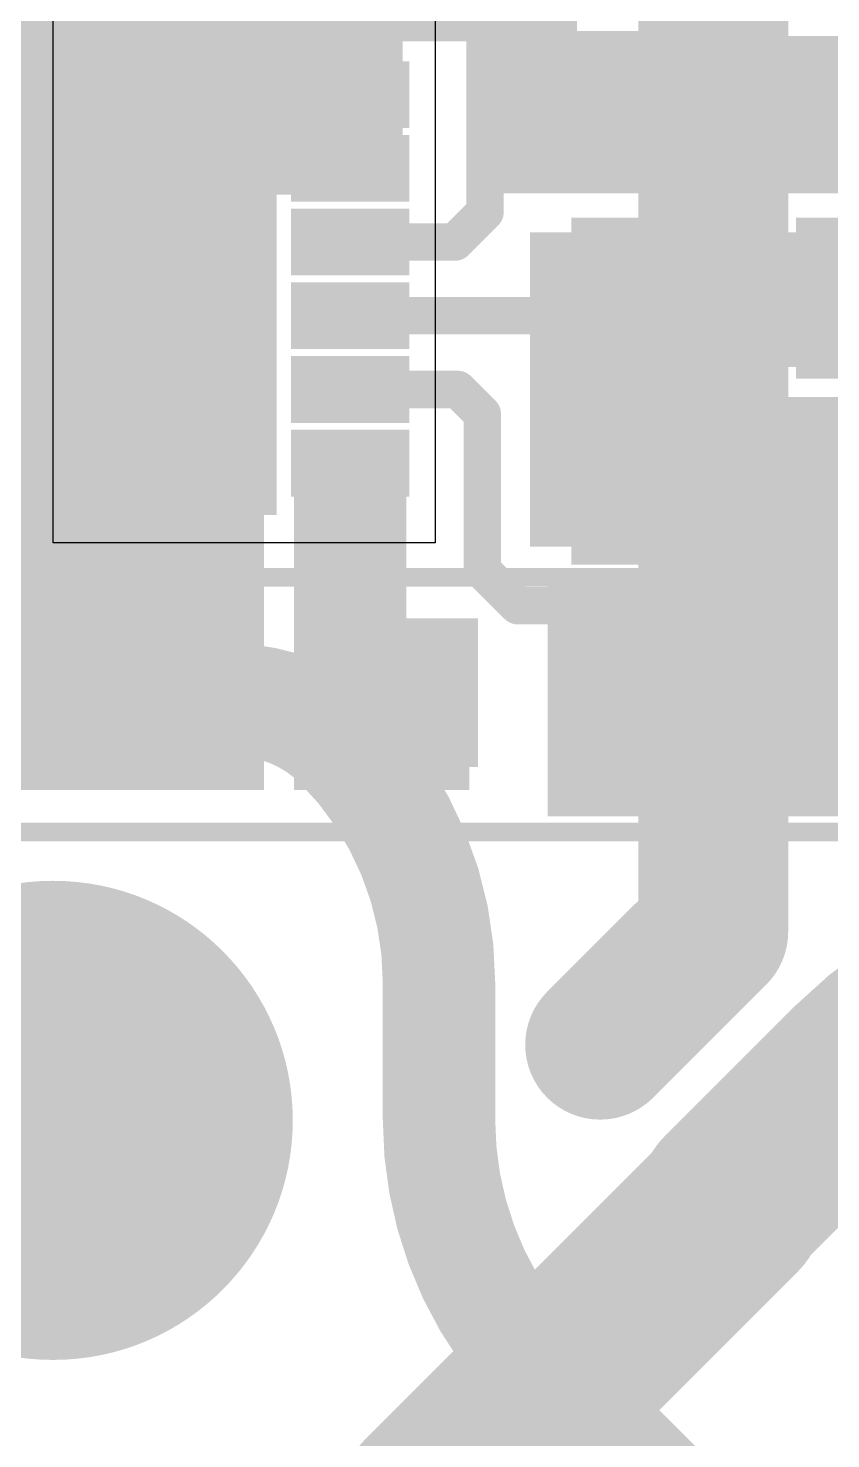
# Model space of a CAD drawing. Header units: millimetres. Extents: x -35.7 to 35.7, y -3.2 to 68.2.
# Drawn here: x -18.96 to -13.52, y 43.99 to 53.56 of the extents above; entities that cross this region are included whole.
import ezdxf

# ---------------------------------------------------------------- set-up
doc = ezdxf.new("R2010")
doc.units = ezdxf.units.MM
for name, color, linetype in [('BottomLayer', 5, 'Continuous'), ('BottomPaste', 16, 'Continuous'), ('BottomSolder', 6, 'Continuous'), ('Mechanical2', 216, 'Continuous'), ('PadHoleLayer', 156, 'Continuous'), ('TopLayer', 1, 'Continuous'), ('TopOverlay', 2, 'Continuous'), ('TopSolder', 216, 'Continuous'), ('ViaHoleLayer', 16, 'Continuous')]:
    doc.layers.add(name, color=color, linetype=linetype)

# ---------------------------------------------------------------- blocks, each defined once
blk = doc.blocks.new('RES0603_B_41')
at = {"layer": 'BottomLayer'}
for points in [[(-1.143, -0.4445), (-1.143, 0.4445), (-0.381, 0.4445), (-0.381, -0.4445)], [(0.381, -0.4445), (0.381, 0.4445), (1.143, 0.4445), (1.143, -0.4445)]]:
    blk.add_hatch(color=5, dxfattribs=at).paths.add_polyline_path(points)
at = {"layer": 'BottomPaste'}
for points in [[(-1.143, -0.4445), (-1.143, 0.4445), (-0.381, 0.4445), (-0.381, -0.4445)], [(0.381, -0.4445), (0.381, 0.4445), (1.143, 0.4445), (1.143, -0.4445)]]:
    blk.add_hatch(color=16, dxfattribs=at).paths.add_polyline_path(points)
at = {"layer": 'BottomSolder'}
for points in [[(-1.2446, -0.5461), (-1.2446, 0.5461), (-0.2794, 0.5461), (-0.2794, -0.5461)], [(0.2794, -0.5461), (0.2794, 0.5461), (1.2446, 0.5461), (1.2446, -0.5461)]]:
    blk.add_hatch(color=6, dxfattribs=at).paths.add_polyline_path(points)
blk = doc.blocks.new('0855115001_56')
at = {"layer": 'BottomSolder'}
h = blk.add_hatch(color=6, dxfattribs=at)
edge = h.paths.add_edge_path()
edge.add_arc((-5.715, -4.445), 0.1016, 0, 360)
at = {"layer": 'PadHoleLayer'}
h = blk.add_hatch(color=156, dxfattribs=at)
edge = h.paths.add_edge_path()
edge.add_arc((-5.715, -4.445), 1.625, 0, 360)
at = {"layer": 'TopSolder'}
h = blk.add_hatch(color=216, dxfattribs=at)
edge = h.paths.add_edge_path()
edge.add_arc((-5.715, -4.445), 0.1016, 0, 360)
at = {"layer": 'TopOverlay', "const_width": 0.127}
blk.add_lwpolyline([(-7.6708, -9.4488), (-7.6708, 5.715)], dxfattribs=at)
blk = doc.blocks.new('CAP_0402_B_93')
at = {"layer": 'BottomLayer'}
for points in [[(-0.2413, 0.3175), (-0.2413, -0.3175), (-0.6985, -0.3175), (-0.6985, 0.3175)], [(0.6985, 0.3175), (0.6985, -0.3175), (0.2413, -0.3175), (0.2413, 0.3175)]]:
    blk.add_hatch(color=5, dxfattribs=at).paths.add_polyline_path(points)
at = {"layer": 'BottomPaste'}
for points in [[(-0.2413, 0.3175), (-0.2413, -0.3175), (-0.6985, -0.3175), (-0.6985, 0.3175)], [(0.6985, 0.3175), (0.6985, -0.3175), (0.2413, -0.3175), (0.2413, 0.3175)]]:
    blk.add_hatch(color=16, dxfattribs=at).paths.add_polyline_path(points)
at = {"layer": 'BottomSolder'}
for points in [[(-0.1813, 0.3775), (-0.1813, -0.3775), (-0.7585, -0.3775), (-0.7585, 0.3775)], [(0.7585, 0.3775), (0.7585, -0.3775), (0.1813, -0.3775), (0.1813, 0.3775)]]:
    blk.add_hatch(color=6, dxfattribs=at).paths.add_polyline_path(points)
blk = doc.blocks.new('CAP_0603_B_94')
at = {"layer": 'BottomLayer'}
for points in [[(-1.143, -0.4445), (-1.143, 0.4445), (-0.381, 0.4445), (-0.381, -0.4445)], [(0.381, -0.4445), (0.381, 0.4445), (1.143, 0.4445), (1.143, -0.4445)]]:
    blk.add_hatch(color=5, dxfattribs=at).paths.add_polyline_path(points)
at = {"layer": 'BottomPaste'}
for points in [[(-1.143, -0.4445), (-1.143, 0.4445), (-0.381, 0.4445), (-0.381, -0.4445)], [(0.381, -0.4445), (0.381, 0.4445), (1.143, 0.4445), (1.143, -0.4445)]]:
    blk.add_hatch(color=16, dxfattribs=at).paths.add_polyline_path(points)
at = {"layer": 'BottomSolder'}
for points in [[(-1.203, -0.5045), (-1.203, 0.5045), (-0.321, 0.5045), (-0.321, -0.5045)], [(0.321, -0.5045), (0.321, 0.5045), (1.203, 0.5045), (1.203, -0.5045)]]:
    blk.add_hatch(color=6, dxfattribs=at).paths.add_polyline_path(points)
blk = doc.blocks.new('CAP_0603_B_96')
at = {"layer": 'BottomLayer'}
for points in [[(-1.143, -0.4445), (-1.143, 0.4445), (-0.381, 0.4445), (-0.381, -0.4445)], [(0.381, -0.4445), (0.381, 0.4445), (1.143, 0.4445), (1.143, -0.4445)]]:
    blk.add_hatch(color=5, dxfattribs=at).paths.add_polyline_path(points)
at = {"layer": 'BottomPaste'}
for points in [[(-1.143, -0.4445), (-1.143, 0.4445), (-0.381, 0.4445), (-0.381, -0.4445)], [(0.381, -0.4445), (0.381, 0.4445), (1.143, 0.4445), (1.143, -0.4445)]]:
    blk.add_hatch(color=16, dxfattribs=at).paths.add_polyline_path(points)
at = {"layer": 'BottomSolder'}
for points in [[(-1.203, -0.5045), (-1.203, 0.5045), (-0.321, 0.5045), (-0.321, -0.5045)], [(0.321, -0.5045), (0.321, 0.5045), (1.203, 0.5045), (1.203, -0.5045)]]:
    blk.add_hatch(color=6, dxfattribs=at).paths.add_polyline_path(points)
blk = doc.blocks.new('CAP_0603_B_97')
at = {"layer": 'BottomLayer'}
for points in [[(-1.143, -0.4445), (-1.143, 0.4445), (-0.381, 0.4445), (-0.381, -0.4445)], [(0.381, -0.4445), (0.381, 0.4445), (1.143, 0.4445), (1.143, -0.4445)]]:
    blk.add_hatch(color=5, dxfattribs=at).paths.add_polyline_path(points)
at = {"layer": 'BottomPaste'}
for points in [[(-1.143, -0.4445), (-1.143, 0.4445), (-0.381, 0.4445), (-0.381, -0.4445)], [(0.381, -0.4445), (0.381, 0.4445), (1.143, 0.4445), (1.143, -0.4445)]]:
    blk.add_hatch(color=16, dxfattribs=at).paths.add_polyline_path(points)
at = {"layer": 'BottomSolder'}
for points in [[(-1.203, -0.5045), (-1.203, 0.5045), (-0.321, 0.5045), (-0.321, -0.5045)], [(0.321, -0.5045), (0.321, 0.5045), (1.203, 0.5045), (1.203, -0.5045)]]:
    blk.add_hatch(color=6, dxfattribs=at).paths.add_polyline_path(points)
blk = doc.blocks.new('RES0603_B_148')
at = {"layer": 'BottomLayer'}
for points in [[(-1.143, -0.4445), (-1.143, 0.4445), (-0.381, 0.4445), (-0.381, -0.4445)], [(0.381, -0.4445), (0.381, 0.4445), (1.143, 0.4445), (1.143, -0.4445)]]:
    blk.add_hatch(color=5, dxfattribs=at).paths.add_polyline_path(points)
at = {"layer": 'BottomPaste'}
for points in [[(-1.143, -0.4445), (-1.143, 0.4445), (-0.381, 0.4445), (-0.381, -0.4445)], [(0.381, -0.4445), (0.381, 0.4445), (1.143, 0.4445), (1.143, -0.4445)]]:
    blk.add_hatch(color=16, dxfattribs=at).paths.add_polyline_path(points)
at = {"layer": 'BottomSolder'}
for points in [[(-1.2446, -0.5461), (-1.2446, 0.5461), (-0.2794, 0.5461), (-0.2794, -0.5461)], [(0.2794, -0.5461), (0.2794, 0.5461), (1.2446, 0.5461), (1.2446, -0.5461)]]:
    blk.add_hatch(color=6, dxfattribs=at).paths.add_polyline_path(points)
blk = doc.blocks.new('RES0603_B_149')
at = {"layer": 'BottomLayer'}
for points in [[(-1.143, -0.4445), (-1.143, 0.4445), (-0.381, 0.4445), (-0.381, -0.4445)], [(0.381, -0.4445), (0.381, 0.4445), (1.143, 0.4445), (1.143, -0.4445)]]:
    blk.add_hatch(color=5, dxfattribs=at).paths.add_polyline_path(points)
at = {"layer": 'BottomPaste'}
for points in [[(-1.143, -0.4445), (-1.143, 0.4445), (-0.381, 0.4445), (-0.381, -0.4445)], [(0.381, -0.4445), (0.381, 0.4445), (1.143, 0.4445), (1.143, -0.4445)]]:
    blk.add_hatch(color=16, dxfattribs=at).paths.add_polyline_path(points)
at = {"layer": 'BottomSolder'}
for points in [[(-1.2446, -0.5461), (-1.2446, 0.5461), (-0.2794, 0.5461), (-0.2794, -0.5461)], [(0.2794, -0.5461), (0.2794, 0.5461), (1.2446, 0.5461), (1.2446, -0.5461)]]:
    blk.add_hatch(color=6, dxfattribs=at).paths.add_polyline_path(points)
blk = doc.blocks.new('750314597_159')
at = {"layer": 'TopOverlay', "const_width": 0.127}
blk.add_lwpolyline([(4.1402, 4.9276), (-3.937, 4.9276)], dxfattribs=at)
blk = doc.blocks.new('LM5160ADNTR_B_160')
at = {"layer": 'BottomLayer'}
for points in [[(-1.3, 1.5), (1.3, 1.5), (1.3, -1.5), (-1.3, -1.5)], [(-2.2, 1.375), (-1.6, 1.375), (-1.6, 1.125), (-2.2, 1.125)], [(1.6, 1.375), (2.2, 1.375), (2.2, 1.125), (1.6, 1.125)], [(-2.2, 0.875), (-1.6, 0.875), (-1.6, 0.625), (-2.2, 0.625)], [(1.6, 0.875), (2.2, 0.875), (2.2, 0.625), (1.6, 0.625)], [(-2.2, 0.375), (-1.6, 0.375), (-1.6, 0.125), (-2.2, 0.125)], [(1.6, 0.375), (2.2, 0.375), (2.2, 0.125), (1.6, 0.125)], [(-2.2, -0.125), (-1.6, -0.125), (-1.6, -0.375), (-2.2, -0.375)], [(1.6, -0.125), (2.2, -0.125), (2.2, -0.375), (1.6, -0.375)], [(-2.2, -0.625), (-1.6, -0.625), (-1.6, -0.875), (-2.2, -0.875)], [(1.6, -0.625), (2.2, -0.625), (2.2, -0.875), (1.6, -0.875)], [(-2.2, -1.125), (-1.6, -1.125), (-1.6, -1.375), (-2.2, -1.375)], [(1.6, -1.125), (2.2, -1.125), (2.2, -1.375), (1.6, -1.375)]]:
    blk.add_hatch(color=5, dxfattribs=at).paths.add_polyline_path(points)
at = {"layer": 'BottomPaste'}
for points in [[(-1.3, 1.5), (1.3, 1.5), (1.3, -1.5), (-1.3, -1.5)], [(-2.2, 1.375), (-1.6, 1.375), (-1.6, 1.125), (-2.2, 1.125)], [(1.6, 1.375), (2.2, 1.375), (2.2, 1.125), (1.6, 1.125)], [(-2.2, 0.875), (-1.6, 0.875), (-1.6, 0.625), (-2.2, 0.625)], [(1.6, 0.875), (2.2, 0.875), (2.2, 0.625), (1.6, 0.625)], [(-2.2, 0.375), (-1.6, 0.375), (-1.6, 0.125), (-2.2, 0.125)], [(1.6, 0.375), (2.2, 0.375), (2.2, 0.125), (1.6, 0.125)], [(-2.2, -0.125), (-1.6, -0.125), (-1.6, -0.375), (-2.2, -0.375)], [(1.6, -0.125), (2.2, -0.125), (2.2, -0.375), (1.6, -0.375)], [(-2.2, -0.625), (-1.6, -0.625), (-1.6, -0.875), (-2.2, -0.875)], [(1.6, -0.625), (2.2, -0.625), (2.2, -0.875), (1.6, -0.875)], [(-2.2, -1.125), (-1.6, -1.125), (-1.6, -1.375), (-2.2, -1.375)], [(1.6, -1.125), (2.2, -1.125), (2.2, -1.375), (1.6, -1.375)]]:
    blk.add_hatch(color=16, dxfattribs=at).paths.add_polyline_path(points)
at = {"layer": 'BottomSolder'}
for points in [[(-1.4016, 1.6016), (1.4016, 1.6016), (1.4016, -1.6016), (-1.4016, -1.6016)], [(-2.3016, 1.4766), (-1.4984, 1.4766), (-1.4984, 1.0234), (-2.3016, 1.0234)], [(1.4984, 1.4766), (2.3016, 1.4766), (2.3016, 1.0234), (1.4984, 1.0234)], [(-2.3016, 0.9766), (-1.4984, 0.9766), (-1.4984, 0.5234), (-2.3016, 0.5234)], [(1.4984, 0.9766), (2.3016, 0.9766), (2.3016, 0.5234), (1.4984, 0.5234)], [(-2.3016, 0.4766), (-1.4984, 0.4766), (-1.4984, 0.0234), (-2.3016, 0.0234)], [(1.4984, 0.4766), (2.3016, 0.4766), (2.3016, 0.0234), (1.4984, 0.0234)], [(-2.3016, -0.0234), (-1.4984, -0.0234), (-1.4984, -0.4766), (-2.3016, -0.4766)], [(1.4984, -0.0234), (2.3016, -0.0234), (2.3016, -0.4766), (1.4984, -0.4766)], [(-2.3016, -0.5234), (-1.4984, -0.5234), (-1.4984, -0.9766), (-2.3016, -0.9766)], [(1.4984, -0.5234), (2.3016, -0.5234), (2.3016, -0.9766), (1.4984, -0.9766)], [(-2.3016, -1.0234), (-1.4984, -1.0234), (-1.4984, -1.4766), (-2.3016, -1.4766)], [(1.4984, -1.0234), (2.3016, -1.0234), (2.3016, -1.4766), (1.4984, -1.4766)]]:
    blk.add_hatch(color=6, dxfattribs=at).paths.add_polyline_path(points)

msp = doc.modelspace()

# ---------------------------------------------------------------- hatches: boundary and pattern name
at = {"layer": 'BottomLayer'}
for points in [[(-19.9826, 52.4256), (-16.4266, 52.4256), (-16.4266, 54.6354), (-19.9826, 54.6354)], [(-15.9948, 52.435), (-11.303, 52.435), (-11.303, 53.5018), (-15.9948, 53.5018)], [(-15.563, 50.038), (-14.4018, 50.038), (-14.4018, 52.1716), (-15.563, 52.1716)], [(-14.1224, 51.2572), (-12.9032, 51.2572), (-12.9032, 52.1716), (-14.1224, 52.1716)], [(-14.039, 48.2092), (-11.5316, 48.2092), (-11.5316, 51.054), (-14.039, 51.054)], [(-17.1632, 48.387), (-16.4012, 48.387), (-16.4012, 50.7492), (-17.1632, 50.7492)], [(-19.9826, 48.387), (-17.3664, 48.387), (-17.3664, 50.4792), (-19.9826, 50.4792)], [(-15.4432, 48.2092), (-14.351, 48.2092), (-14.351, 49.8094), (-15.4432, 49.8094)], [(-16.7894, 48.387), (-15.9751, 48.387), (-15.9751, 49.5046), (-16.7894, 49.5046)]]:
    msp.add_hatch(color=5, dxfattribs=at).paths.add_polyline_path(points)
h = msp.add_hatch(color=5, dxfattribs=at)
edge = h.paths.add_edge_path()
edge.add_arc((-18.4071, 53.1834), 0.3, 0, 360)
h = msp.add_hatch(color=5, dxfattribs=at)
edge = h.paths.add_edge_path()
edge.add_arc((-17.6784, 53.1834), 0.3, 0, 360)
h = msp.add_hatch(color=5, dxfattribs=at)
edge = h.paths.add_edge_path()
edge.add_arc((-15.6464, 52.9082), 0.3, 0, 360)
h = msp.add_hatch(color=5, dxfattribs=at)
edge = h.paths.add_edge_path()
edge.add_arc((-18.4071, 52.5086), 0.3, 0, 360)
h = msp.add_hatch(color=5, dxfattribs=at)
edge = h.paths.add_edge_path()
edge.add_arc((-17.6784, 52.5086), 0.3, 0, 360)
h = msp.add_hatch(color=5, dxfattribs=at)
edge = h.paths.add_edge_path()
edge.add_arc((-18.4071, 51.8338), 0.3, 0, 360)
h = msp.add_hatch(color=5, dxfattribs=at)
edge = h.paths.add_edge_path()
edge.add_arc((-17.6784, 51.8338), 0.3, 0, 360)
h = msp.add_hatch(color=5, dxfattribs=at)
edge = h.paths.add_edge_path()
edge.add_arc((-13.335, 51.6636), 0.3, 0, 360)
h = msp.add_hatch(color=5, dxfattribs=at)
edge = h.paths.add_edge_path()
edge.add_arc((-18.4071, 51.159), 0.3, 0, 360)
h = msp.add_hatch(color=5, dxfattribs=at)
edge = h.paths.add_edge_path()
edge.add_arc((-17.6784, 51.159), 0.3, 0, 360)
h = msp.add_hatch(color=5, dxfattribs=at)
edge = h.paths.add_edge_path()
edge.add_arc((-18.4071, 50.4904), 0.3, 0, 360)
h = msp.add_hatch(color=5, dxfattribs=at)
edge = h.paths.add_edge_path()
edge.add_arc((-17.6784, 50.4842), 0.3, 0, 360)
h = msp.add_hatch(color=5, dxfattribs=at)
edge = h.paths.add_edge_path()
edge.add_arc((-15.0876, 46.6598), 0.3, 0, 360)
h = msp.add_hatch(color=5, dxfattribs=at)
edge = h.paths.add_edge_path()
edge.add_arc((-14.1986, 45.5676), 0.3, 0, 360)
at = {"layer": 'BottomSolder'}
h = msp.add_hatch(color=6, dxfattribs=at)
edge = h.paths.add_edge_path()
edge.add_arc((-18.4071, 53.1834), 0.15, 0, 360)
h = msp.add_hatch(color=6, dxfattribs=at)
edge = h.paths.add_edge_path()
edge.add_arc((-17.6784, 53.1834), 0.15, 0, 360)
h = msp.add_hatch(color=6, dxfattribs=at)
edge = h.paths.add_edge_path()
edge.add_arc((-15.6464, 52.9082), 0.15, 0, 360)
h = msp.add_hatch(color=6, dxfattribs=at)
edge = h.paths.add_edge_path()
edge.add_arc((-18.4071, 52.5086), 0.15, 0, 360)
h = msp.add_hatch(color=6, dxfattribs=at)
edge = h.paths.add_edge_path()
edge.add_arc((-17.6784, 52.5086), 0.15, 0, 360)
h = msp.add_hatch(color=6, dxfattribs=at)
edge = h.paths.add_edge_path()
edge.add_arc((-18.4071, 51.8338), 0.15, 0, 360)
h = msp.add_hatch(color=6, dxfattribs=at)
edge = h.paths.add_edge_path()
edge.add_arc((-17.6784, 51.8338), 0.15, 0, 360)
h = msp.add_hatch(color=6, dxfattribs=at)
edge = h.paths.add_edge_path()
edge.add_arc((-18.4071, 51.159), 0.15, 0, 360)
h = msp.add_hatch(color=6, dxfattribs=at)
edge = h.paths.add_edge_path()
edge.add_arc((-17.6784, 51.159), 0.15, 0, 360)
h = msp.add_hatch(color=6, dxfattribs=at)
edge = h.paths.add_edge_path()
edge.add_arc((-18.4071, 50.4904), 0.15, 0, 360)
h = msp.add_hatch(color=6, dxfattribs=at)
edge = h.paths.add_edge_path()
edge.add_arc((-17.6784, 50.4842), 0.15, 0, 360)
h = msp.add_hatch(color=6, dxfattribs=at)
edge = h.paths.add_edge_path()
edge.add_arc((-15.0876, 46.6598), 0.15, 0, 360)
h = msp.add_hatch(color=6, dxfattribs=at)
edge = h.paths.add_edge_path()
edge.add_arc((-14.1986, 45.5676), 0.15, 0, 360)
at = {"layer": 'TopLayer'}
msp.add_hatch(color=1, dxfattribs=at).paths.add_polyline_path([(-18.796, 53.467), (-15.2455, 53.467), (-15.2455, 55.3974), (-18.796, 55.3974)])
h = msp.add_hatch(color=1, dxfattribs=at)
edge = h.paths.add_edge_path()
edge.add_arc((-18.4071, 53.1834), 0.3, 0, 360)
h = msp.add_hatch(color=1, dxfattribs=at)
edge = h.paths.add_edge_path()
edge.add_arc((-17.6784, 53.1834), 0.3, 0, 360)
h = msp.add_hatch(color=1, dxfattribs=at)
edge = h.paths.add_edge_path()
edge.add_arc((-15.6464, 52.9082), 0.3, 0, 360)
h = msp.add_hatch(color=1, dxfattribs=at)
edge = h.paths.add_edge_path()
edge.add_arc((-18.4071, 52.5086), 0.3, 0, 360)
h = msp.add_hatch(color=1, dxfattribs=at)
edge = h.paths.add_edge_path()
edge.add_arc((-17.6784, 52.5086), 0.3, 0, 360)
h = msp.add_hatch(color=1, dxfattribs=at)
edge = h.paths.add_edge_path()
edge.add_arc((-18.4071, 51.8338), 0.3, 0, 360)
h = msp.add_hatch(color=1, dxfattribs=at)
edge = h.paths.add_edge_path()
edge.add_arc((-17.6784, 51.8338), 0.3, 0, 360)
h = msp.add_hatch(color=1, dxfattribs=at)
edge = h.paths.add_edge_path()
edge.add_arc((-13.335, 51.6636), 0.3, 0, 360)
h = msp.add_hatch(color=1, dxfattribs=at)
edge = h.paths.add_edge_path()
edge.add_arc((-18.4071, 51.159), 0.3, 0, 360)
h = msp.add_hatch(color=1, dxfattribs=at)
edge = h.paths.add_edge_path()
edge.add_arc((-17.6784, 51.159), 0.3, 0, 360)
h = msp.add_hatch(color=1, dxfattribs=at)
edge = h.paths.add_edge_path()
edge.add_arc((-18.4071, 50.4904), 0.3, 0, 360)
h = msp.add_hatch(color=1, dxfattribs=at)
edge = h.paths.add_edge_path()
edge.add_arc((-17.6784, 50.4842), 0.3, 0, 360)
h = msp.add_hatch(color=1, dxfattribs=at)
edge = h.paths.add_edge_path()
edge.add_arc((-15.0876, 46.6598), 0.3, 0, 360)
h = msp.add_hatch(color=1, dxfattribs=at)
edge = h.paths.add_edge_path()
edge.add_arc((-14.1986, 45.5676), 0.3, 0, 360)
at = {"layer": 'TopSolder'}
h = msp.add_hatch(color=216, dxfattribs=at)
edge = h.paths.add_edge_path()
edge.add_arc((-18.4071, 53.1834), 0.15, 0, 360)
h = msp.add_hatch(color=216, dxfattribs=at)
edge = h.paths.add_edge_path()
edge.add_arc((-17.6784, 53.1834), 0.15, 0, 360)
h = msp.add_hatch(color=216, dxfattribs=at)
edge = h.paths.add_edge_path()
edge.add_arc((-15.6464, 52.9082), 0.15, 0, 360)
h = msp.add_hatch(color=216, dxfattribs=at)
edge = h.paths.add_edge_path()
edge.add_arc((-18.4071, 52.5086), 0.15, 0, 360)
h = msp.add_hatch(color=216, dxfattribs=at)
edge = h.paths.add_edge_path()
edge.add_arc((-17.6784, 52.5086), 0.15, 0, 360)
h = msp.add_hatch(color=216, dxfattribs=at)
edge = h.paths.add_edge_path()
edge.add_arc((-18.4071, 51.8338), 0.15, 0, 360)
h = msp.add_hatch(color=216, dxfattribs=at)
edge = h.paths.add_edge_path()
edge.add_arc((-17.6784, 51.8338), 0.15, 0, 360)
h = msp.add_hatch(color=216, dxfattribs=at)
edge = h.paths.add_edge_path()
edge.add_arc((-18.4071, 51.159), 0.15, 0, 360)
h = msp.add_hatch(color=216, dxfattribs=at)
edge = h.paths.add_edge_path()
edge.add_arc((-17.6784, 51.159), 0.15, 0, 360)
h = msp.add_hatch(color=216, dxfattribs=at)
edge = h.paths.add_edge_path()
edge.add_arc((-18.4071, 50.4904), 0.15, 0, 360)
h = msp.add_hatch(color=216, dxfattribs=at)
edge = h.paths.add_edge_path()
edge.add_arc((-17.6784, 50.4842), 0.15, 0, 360)
h = msp.add_hatch(color=216, dxfattribs=at)
edge = h.paths.add_edge_path()
edge.add_arc((-15.0876, 46.6598), 0.15, 0, 360)
h = msp.add_hatch(color=216, dxfattribs=at)
edge = h.paths.add_edge_path()
edge.add_arc((-14.1986, 45.5676), 0.15, 0, 360)
at = {"layer": 'ViaHoleLayer'}
h = msp.add_hatch(color=16, dxfattribs=at)
edge = h.paths.add_edge_path()
edge.add_arc((-18.4071, 53.1834), 0.15, 0, 360)
h = msp.add_hatch(color=16, dxfattribs=at)
edge = h.paths.add_edge_path()
edge.add_arc((-17.6784, 53.1834), 0.15, 0, 360)
h = msp.add_hatch(color=16, dxfattribs=at)
edge = h.paths.add_edge_path()
edge.add_arc((-15.6464, 52.9082), 0.15, 0, 360)
h = msp.add_hatch(color=16, dxfattribs=at)
edge = h.paths.add_edge_path()
edge.add_arc((-18.4071, 52.5086), 0.15, 0, 360)
h = msp.add_hatch(color=16, dxfattribs=at)
edge = h.paths.add_edge_path()
edge.add_arc((-17.6784, 52.5086), 0.15, 0, 360)
h = msp.add_hatch(color=16, dxfattribs=at)
edge = h.paths.add_edge_path()
edge.add_arc((-18.4071, 51.8338), 0.15, 0, 360)
h = msp.add_hatch(color=16, dxfattribs=at)
edge = h.paths.add_edge_path()
edge.add_arc((-17.6784, 51.8338), 0.15, 0, 360)
h = msp.add_hatch(color=16, dxfattribs=at)
edge = h.paths.add_edge_path()
edge.add_arc((-18.4071, 51.159), 0.15, 0, 360)
h = msp.add_hatch(color=16, dxfattribs=at)
edge = h.paths.add_edge_path()
edge.add_arc((-17.6784, 51.159), 0.15, 0, 360)
h = msp.add_hatch(color=16, dxfattribs=at)
edge = h.paths.add_edge_path()
edge.add_arc((-18.4071, 50.4904), 0.15, 0, 360)
h = msp.add_hatch(color=16, dxfattribs=at)
edge = h.paths.add_edge_path()
edge.add_arc((-17.6784, 50.4842), 0.15, 0, 360)
h = msp.add_hatch(color=16, dxfattribs=at)
edge = h.paths.add_edge_path()
edge.add_arc((-15.0876, 46.6598), 0.15, 0, 360)
h = msp.add_hatch(color=16, dxfattribs=at)
edge = h.paths.add_edge_path()
edge.add_arc((-14.1986, 45.5676), 0.15, 0, 360)

# ---------------------------------------------------------------- linework, layer by layer
at = {"layer": 'BottomLayer'}
for points, const_width in [([(-15.8678, 52.308), (-15.8678, 53.2986)], 0.254), ([(-16.071, 52.1048), (-15.8678, 52.308)], 0.254), ([(-16.7822, 52.1048), (-16.071, 52.1048)], 0.254), ([(-16.7822, 51.6048), (-15.436, 51.6048)], 0.254), ([(-15.436, 51.6048), (-15.182, 51.3508)], 0.254), ([(-15.182, 51.0126), (-15.182, 51.3508)], 0.254), ([(-16.7822, 51.1048), (-16.0528, 51.1048)], 0.254), ([(-16.0528, 51.1048), (-15.8864, 50.9384)], 0.254), ([(-15.8864, 49.8789), (-15.8864, 50.9384)], 0.254), ([(-15.8864, 49.8789), (-15.6455, 49.6379)], 0.254), ([(-15.6455, 49.6379), (-15.1199, 49.6379)], 0.254), ([(-15.1199, 49.6379), (-15.0876, 49.6056)], 0.254), ([(-16.2233, 43.5429), (-14.1986, 45.5676)], 1.27)]:
    msp.add_lwpolyline(points, dxfattribs=dict(at, const_width=const_width))
for points, const_width in [([(-15.9313, 53.2986, 1), (-15.8043, 53.2986, 1)], 0.127), ([(-15.9313, 52.308, 1), (-15.8043, 52.308, 1)], 0.127), ([(-15.9313, 52.308, 1), (-15.8043, 52.308, 1)], 0.127), ([(-16.8457, 52.1048, 1), (-16.7187, 52.1048, 1)], 0.127), ([(-16.1345, 52.1048, 1), (-16.0075, 52.1048, 1)], 0.127), ([(-16.1345, 52.1048, 1), (-16.0075, 52.1048, 1)], 0.127), ([(-16.8457, 51.6048, 1), (-16.7187, 51.6048, 1)], 0.127), ([(-15.4995, 51.6048, 1), (-15.3725, 51.6048, 1)], 0.127), ([(-15.4995, 51.6048, 1), (-15.3725, 51.6048, 1)], 0.127), ([(-15.2455, 51.3508, 1), (-15.1185, 51.3508, 1)], 0.127), ([(-15.2455, 51.3508, 1), (-15.1185, 51.3508, 1)], 0.127), ([(-16.8457, 51.1048, 1), (-16.7187, 51.1048, 1)], 0.127), ([(-16.1163, 51.1048, 1), (-15.9893, 51.1048, 1)], 0.127), ([(-16.1163, 51.1048, 1), (-15.9893, 51.1048, 1)], 0.127), ([(-15.2455, 51.0126, 1), (-15.1185, 51.0126, 1)], 0.127), ([(-15.9499, 50.9384, 1), (-15.8229, 50.9384, 1)], 0.127), ([(-15.9499, 50.9384, 1), (-15.8229, 50.9384, 1)], 0.127), ([(-15.9499, 49.8789, 1), (-15.8229, 49.8789, 1)], 0.127), ([(-15.9499, 49.8789, 1), (-15.8229, 49.8789, 1)], 0.127), ([(-15.709, 49.6379, 1), (-15.582, 49.6379, 1)], 0.127), ([(-15.709, 49.6379, 1), (-15.582, 49.6379, 1)], 0.127), ([(-15.1834, 49.6379, 1), (-15.0564, 49.6379, 1)], 0.127), ([(-15.1834, 49.6379, 1), (-15.0564, 49.6379, 1)], 0.127), ([(-15.1511, 49.6056, 1), (-15.0241, 49.6056, 1)], 0.127), ([(-14.5161, 45.5676, 1), (-13.8811, 45.5676, 1)], 0.635), ([(-16.5408, 43.5429, 1), (-15.9058, 43.5429, 1)], 0.635), ([(-16.5408, 43.5429, 1), (-15.9058, 43.5429, 1)], 0.635)]:
    msp.add_lwpolyline(points, format="xyb", close=True, dxfattribs=dict(at, const_width=const_width))
at = {"layer": 'BottomLayer', "const_width": 1.27}
msp.add_lwpolyline([(-16.9672, 41.7469, -0.198912), (-16.2233, 43.5429)], format="xyb", dxfattribs=at)
at = {"layer": 'Mechanical2', "const_width": 0.381}
msp.add_lwpolyline([(35.5, 32.5, 1), (-35.5, 32.5, 1)], format="xyb", close=True, dxfattribs=at)
at = {"layer": 'TopLayer'}
for p, q in [((-18.796, 50.0634), (-18.796, 55.0164)), ((-16.2052, 55.0164), (-16.2052, 50.0634)), ((-16.2052, 50.0634), (-18.796, 50.0634))]:
    msp.add_line(p, q, dxfattribs=at)
for points, const_width in [([(-14.3208, 47.4266), (-14.3208, 60.4614)], 1.016), ([(-18.2703, 48.9966), (-17.5581, 48.9966)], 0.762), ([(-18.2721, 48.9966), (-18.2703, 48.9966)], 0.635), ([(-15.0876, 46.6598), (-14.3208, 47.4266)], 1.016), ([(-16.1798, 46.1518), (-16.1798, 47.0795)], 0.762), ([(-14.1986, 45.593), (-13.3169, 46.4747)], 1.27), ([(-14.1986, 45.5676), (-14.1986, 45.593)], 1.27), ([(-15.4614, 44.4174), (-14.1732, 43.1292)], 0.762)]:
    msp.add_lwpolyline(points, dxfattribs=dict(at, const_width=const_width))
for points, const_width in [([(-18.2721, 48.9966, -0.198923), (-19.3971, 49.4611)], 0.762), ([(-17.5581, 48.9966, -0.198912), (-16.8529, 48.7045)], 0.762), ([(-16.8529, 48.7045, -0.198912), (-16.1798, 47.0795)], 0.762), ([(-13.3169, 46.4747, -0.198912), (-11.5209, 47.2186)], 1.27), ([(-15.7253, 44.7295, -0.155881), (-16.1798, 46.1518)], 0.762), ([(-15.4614, 44.4174, -0.041737), (-15.7253, 44.7295)], 0.762)]:
    msp.add_lwpolyline(points, format="xyb", dxfattribs=dict(at, const_width=const_width))
for points, const_width in [([(-18.4626, 48.9966, 1), (-18.0816, 48.9966, 1)], 0.381), ([(-18.4608, 48.9966, 1), (-18.0798, 48.9966, 1)], 0.381), ([(-17.7486, 48.9966, 1), (-17.3676, 48.9966, 1)], 0.381), ([(-17.7486, 48.9966, 1), (-17.3676, 48.9966, 1)], 0.381), ([(-18.4308, 48.9966, 1), (-18.1133, 48.9966, 1)], 0.3175), ([(-18.429, 48.9966, 1), (-18.1115, 48.9966, 1)], 0.3175), ([(-17.0434, 48.7045, 1), (-16.6624, 48.7045, 1)], 0.381), ([(-17.0434, 48.7045, 1), (-16.6624, 48.7045, 1)], 0.381), ([(-14.5748, 47.4266, 1), (-14.0668, 47.4266, 1)], 0.508), ([(-14.5748, 47.4266, 1), (-14.0668, 47.4266, 1)], 0.508), ([(-16.3703, 47.0795, 1), (-15.9893, 47.0795, 1)], 0.381), ([(-16.3703, 47.0795, 1), (-15.9893, 47.0795, 1)], 0.381), ([(-15.3416, 46.6598, 1), (-14.8336, 46.6598, 1)], 0.508), ([(-13.6344, 46.4747, 1), (-12.9994, 46.4747, 1)], 0.635), ([(-13.6344, 46.4747, 1), (-12.9994, 46.4747, 1)], 0.635), ([(-16.3703, 46.1518, 1), (-15.9893, 46.1518, 1)], 0.381), ([(-16.3703, 46.1518, 1), (-15.9893, 46.1518, 1)], 0.381), ([(-14.5161, 45.593, 1), (-13.8811, 45.593, 1)], 0.635), ([(-14.5161, 45.593, 1), (-13.8811, 45.593, 1)], 0.635), ([(-14.5161, 45.5676, 1), (-13.8811, 45.5676, 1)], 0.635), ([(-15.9158, 44.7295, 1), (-15.5348, 44.7295, 1)], 0.381), ([(-15.9158, 44.7295, 1), (-15.5348, 44.7295, 1)], 0.381), ([(-15.6519, 44.4174, 1), (-15.2709, 44.4174, 1)], 0.381), ([(-15.6519, 44.4174, 1), (-15.2709, 44.4174, 1)], 0.381)]:
    msp.add_lwpolyline(points, format="xyb", close=True, dxfattribs=dict(at, const_width=const_width))

# ---------------------------------------------------------------- block references
for name, p, rotation in [('750314597_159', (-16.9212, 54.7572), 180), ('CAP_0603_B_94', (-13.785, 53.6796), 90), ('CAP_0402_B_93', (-14.928, 53.7177), 90), ('LM5160ADNTR_B_160', (-18.6822, 51.8548), 180), ('0855115001_56', (-14.351, 40.4318), 270)]:
    msp.add_blockref(name, p, dxfattribs=dict(rotation=rotation))
for name, p in [('RES0603_B_149', (-14.039, 51.7238)), ('RES0603_B_148', (-14.039, 50.4618)), ('RES0603_B_41', (-14.039, 49.1998)), ('CAP_0603_B_96', (-19.8302, 49.0314)), ('CAP_0603_B_97', (-17.1196, 49.0474))]:
    msp.add_blockref(name, p)

doc.saveas('drawing.dxf')
